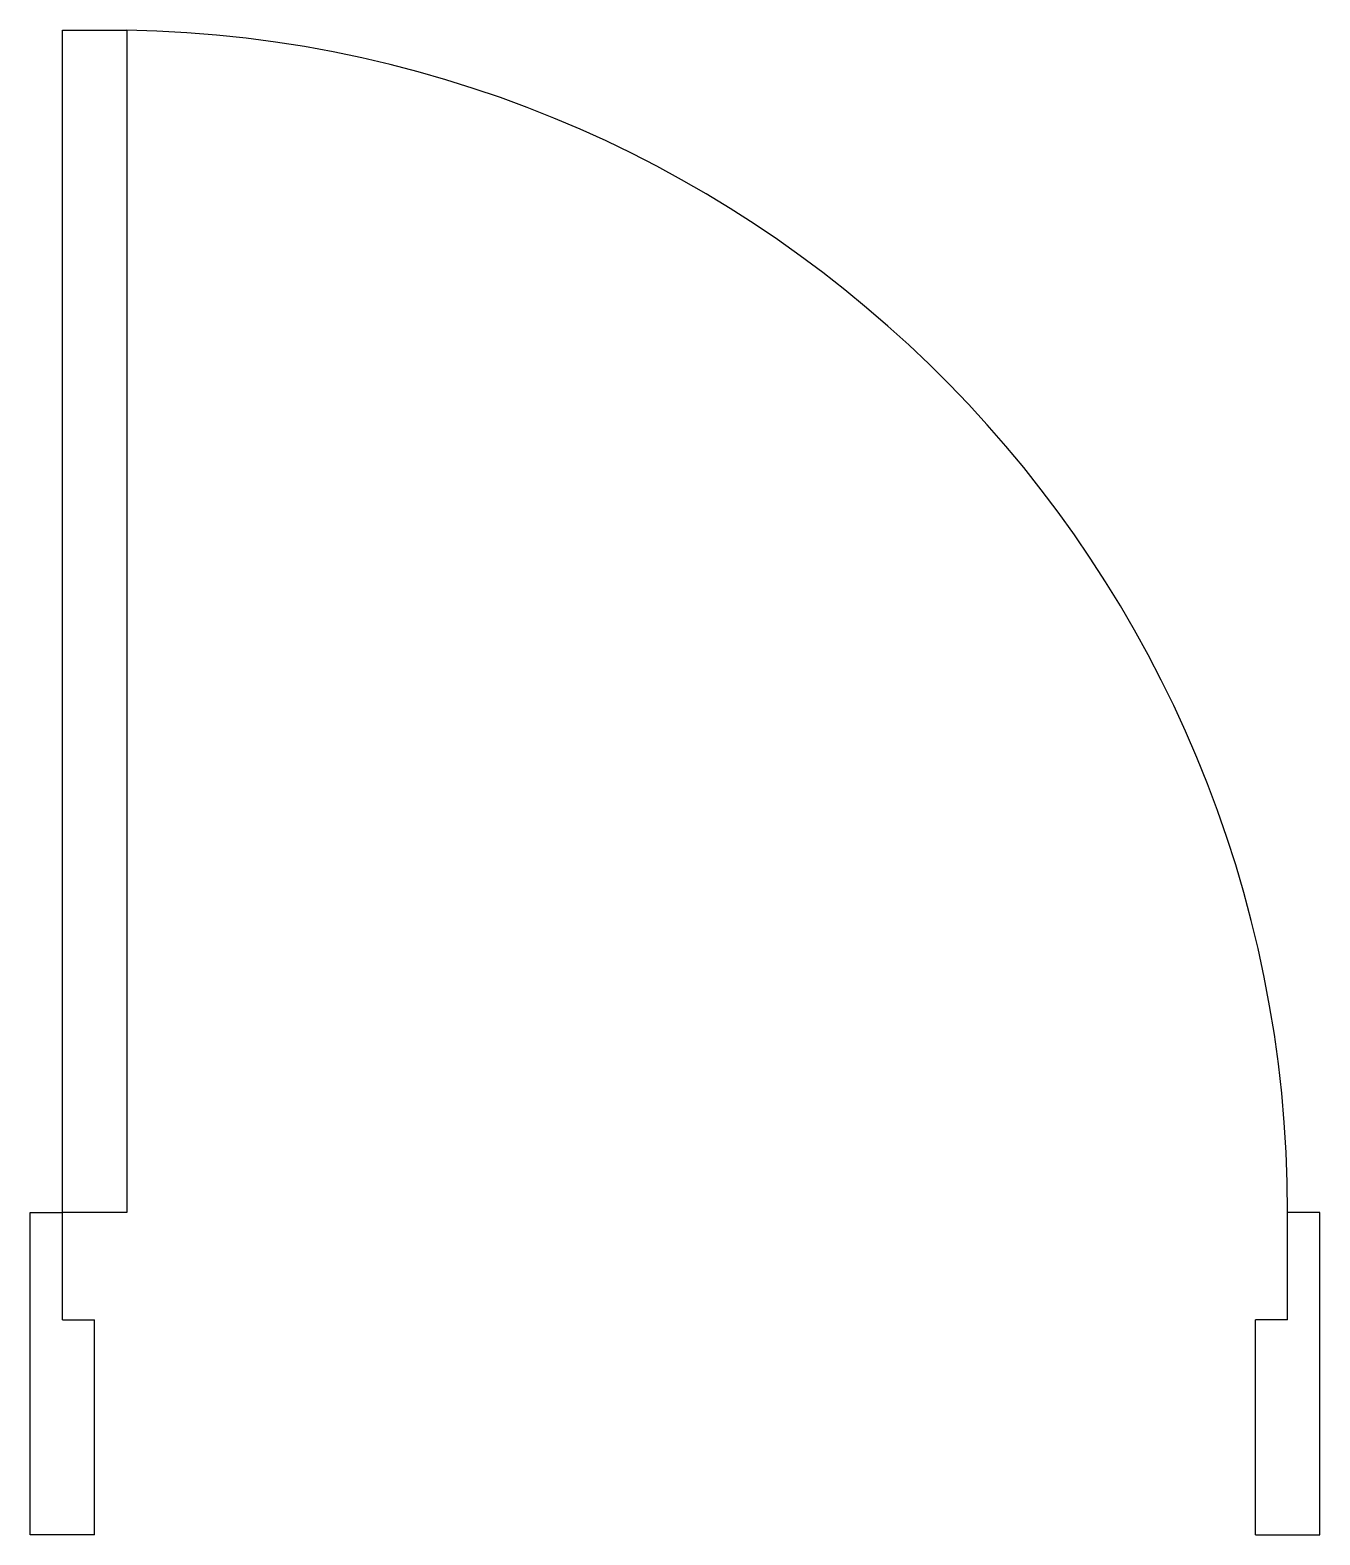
# Model space of a CAD drawing. Extents: x 5.705 to 6.305, y 7.885 to 8.585.
import ezdxf

# ---------------------------------------------------------------- set-up
doc = ezdxf.new("R2010")
doc.units = 0
doc.header["$LTSCALE"] = 0.5
doc.header["$MEASUREMENT"] = 0
doc.layers.add('Giro', color=1, linetype='CONTINUOUS')
doc.layers.add('Porta', color=2, linetype='CONTINUOUS')

msp = doc.modelspace()

# ---------------------------------------------------------------- linework, layer by layer
at = {"layer": 'Giro'}
msp.add_arc((5.73977, 8.03463), 0.55009, 0, 88.94873, dxfattribs=at)
at = {"layer": 'Porta'}
for p, q in [((5.71986, 8.03463), (5.71986, 8.58463)), ((5.71986, 8.58463), (5.74986, 8.58463)), ((5.74986, 8.58463), (5.74986, 8.03463)), ((5.70486, 8.03463), (5.71986, 8.03463)), ((5.70486, 7.88463), (5.70486, 8.03463)), ((5.70486, 8.03463), (5.71986, 8.03463)), ((5.71986, 7.98463), (5.71986, 8.03463)), ((5.74986, 8.03463), (5.71986, 8.03463)), ((6.30486, 8.03463), (6.28986, 8.03463)), ((6.28986, 7.98463), (6.28986, 8.03463)), ((6.30486, 7.88463), (6.30486, 8.03463)), ((5.71986, 7.98463), (5.73486, 7.98463)), ((5.73486, 7.88463), (5.73486, 7.98463)), ((6.28986, 7.98463), (6.27486, 7.98463)), ((6.27486, 7.88463), (6.27486, 7.98463)), ((5.73486, 7.88463), (5.70486, 7.88463)), ((6.27486, 7.88463), (6.30486, 7.88463))]:
    msp.add_line(p, q, dxfattribs=at)

doc.saveas('drawing.dxf')
